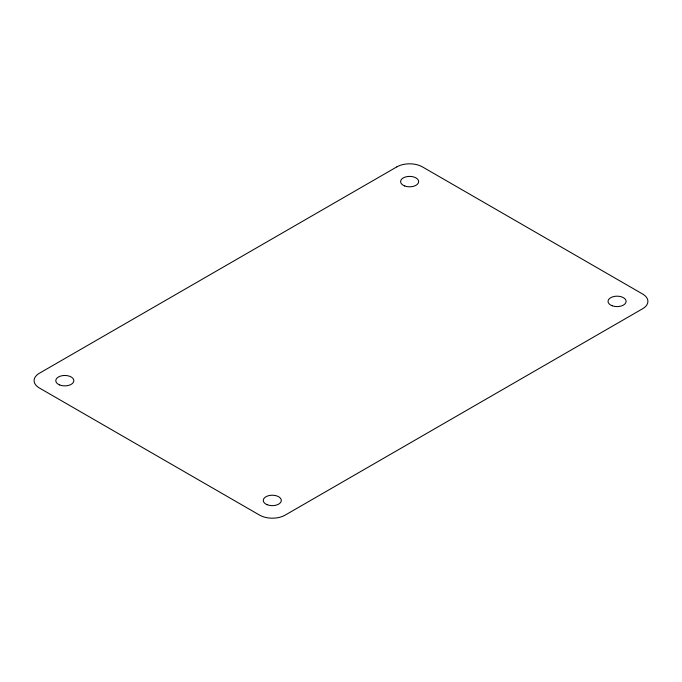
<?xml version="1.0" encoding="UTF-8"?>
<svg xmlns="http://www.w3.org/2000/svg" width="682" height="682" viewBox="0 0 682 682"><rect width="100%" height="100%" fill="white"/><g stroke="black" fill="none" stroke-linecap="round" stroke-linejoin="round"><path stroke-width="1.02" d="M396.856 166.868L39.386 373.25A18.056 10.426 0 0 0 39.386 387.99L259.612 515.132A18.056 10.426 0 0 0 285.144 515.132L642.615 308.75A18.056 10.426 0 0 0 642.615 294.01L422.388 166.868A18.056 10.426 0 0 0 396.856 166.868M404.75 185.99A9.028 5.209 0 0 0 418.646 181.847A9.028 5.209 0 0 0 405.492 176.97A9.028 5.209 0 0 0 404.75 185.99M59.658 384.946A9.028 5.209 0 0 0 73.818 381.119A9.028 5.209 0 0 0 60.988 375.953A9.028 5.209 0 0 0 59.658 384.946M266.994 504.654A9.028 5.209 0 0 0 281.282 500.98A9.028 5.209 0 0 0 268.623 495.678A9.028 5.209 0 0 0 266.994 504.654M612.197 305.766A9.028 5.209 0 0 0 626.093 301.632A9.028 5.209 0 0 0 612.939 296.747A9.028 5.209 0 0 0 612.197 305.766"/></g></svg>
